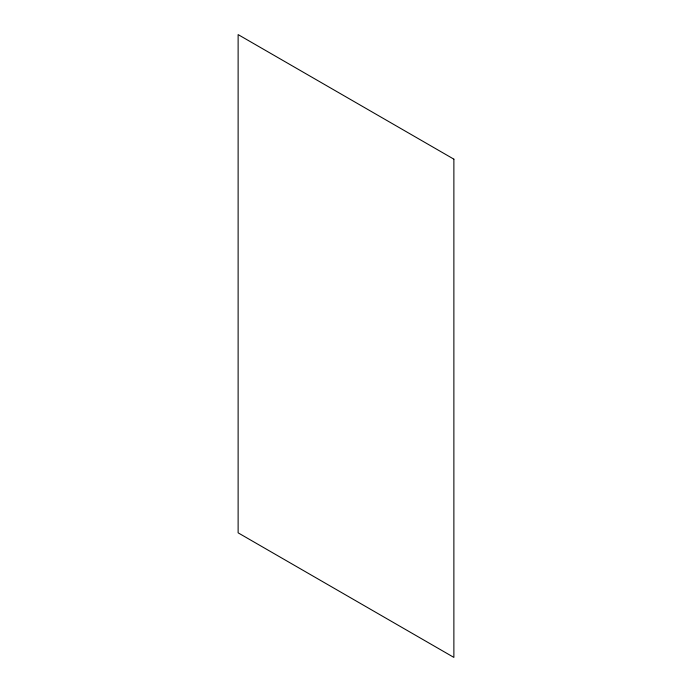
<?xml version="1.0" encoding="UTF-8"?>
<svg xmlns="http://www.w3.org/2000/svg" width="692" height="692" viewBox="0 0 692 692"><rect width="100%" height="100%" fill="white"/><g stroke="black" fill="none" stroke-linecap="round" stroke-linejoin="round"><path stroke-width="1.04" d="M453.874 159.16L238.126 34.6L238.126 532.84L453.874 657.4L453.874 159.16"/></g></svg>
